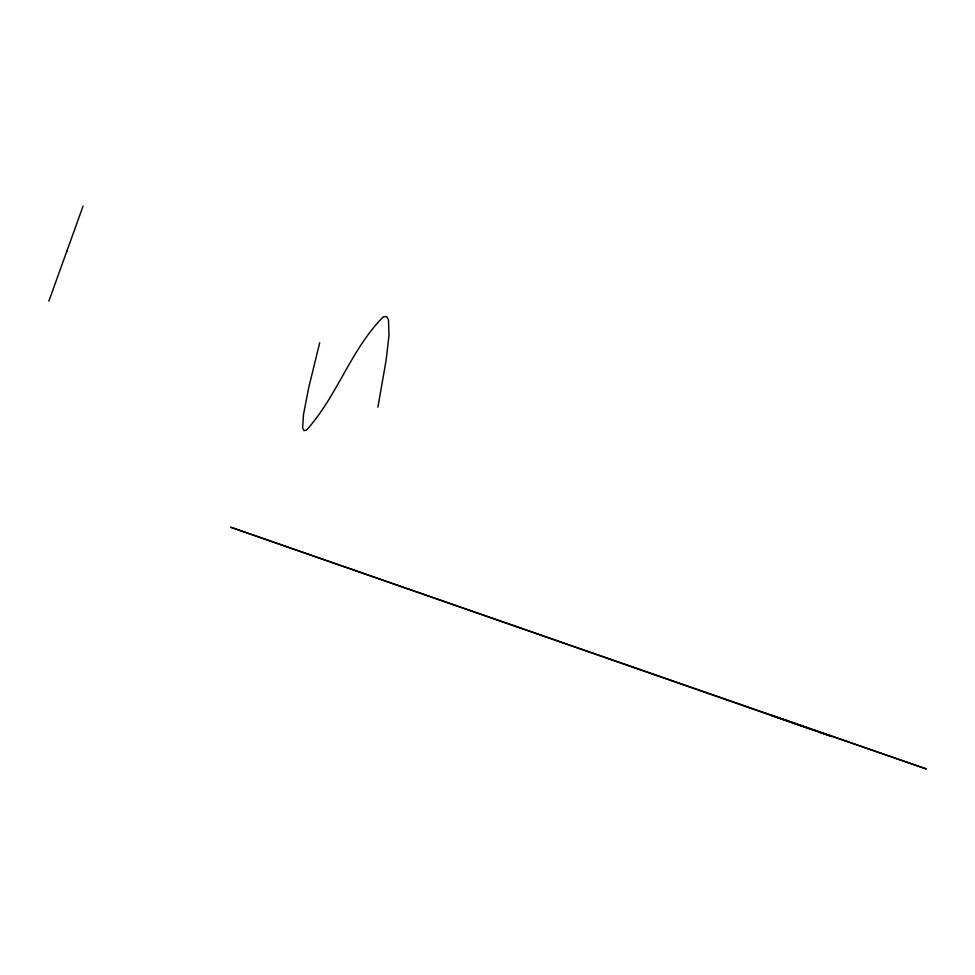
<?xml version="1.0" encoding="UTF-8"?>
<svg xmlns="http://www.w3.org/2000/svg" width="975" height="975" viewBox="0 0 975 975"><rect width="100%" height="100%" fill="white"/><g stroke="black" fill="none" stroke-linecap="round" stroke-linejoin="round"><path stroke-width="1.46" d="M377.898 407.197L386.051 360.653L388.988 335.546L388.501 319.776L386.612 316.509L383.358 316.802C350.903 349.318 337.204 396.313 306.406 430.182L303.895 430.597L302.628 427.732L303.493 414.521L308.722 387.66L319.702 342.749M48.86 301.153L83.082 206.066M66.775 251.416L67.007 250.758M808.75 728.435L771.067 715.211L926.25 768.934L230.722 527.243L831.773 736.539L819.037 732.042"/></g></svg>
